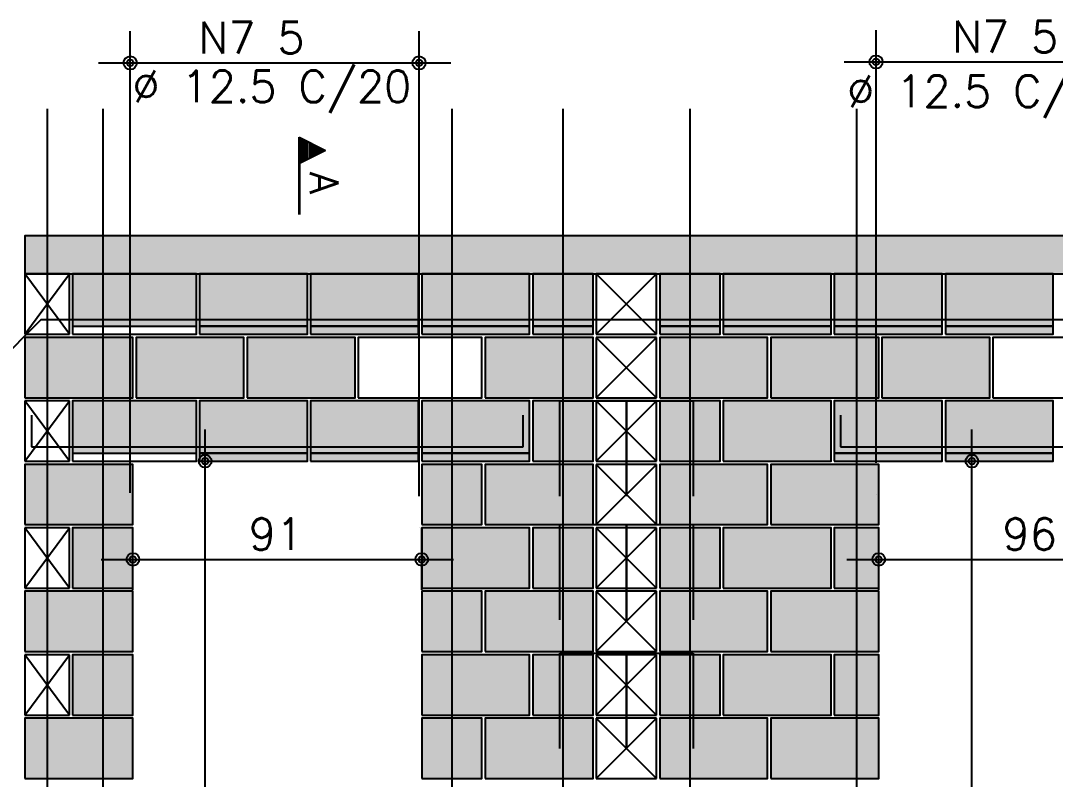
# Model space of a CAD drawing. Extents: x -2 to 121, y -2 to 61.
# Drawn here: x 39.86 to 46.38, y 12.69 to 17.47 of the extents above; entities that cross this region are included whole.
import ezdxf

# ---------------------------------------------------------------- set-up
doc = ezdxf.new("R2010")
doc.units = 0
doc.header["$MEASUREMENT"] = 0
for name, color, linetype in [('PENA_01', 1, 'CONTINUOUS'), ('PENA_02', 2, 'CONTINUOUS'), ('PENA_03', 3, 'CONTINUOUS'), ('PENA_05', 5, 'CONTINUOUS'), ('PENA_09', 254, 'CONTINUOUS'), ('PENA_11', 252, 'CONTINUOUS'), ('PENA_21', 100, 'CONTINUOUS'), ('PENA_23', 50, 'CONTINUOUS'), ('PENA_28', 135, 'CONTINUOUS')]:
    doc.layers.add(name, color=color, linetype=linetype)
doc.styles.get("Standard").update_dxf_attribs({"font": 'ROMANS.SHX'})

msp = doc.modelspace()

# ---------------------------------------------------------------- linework, layer by layer
at = {"layer": 'PENA_01', "linetype": 'Continuous'}
for p, q in [((45.255105, 14.685732), (45.255105, 17.411798)), ((40.555105, 14.495732), (40.555105, 17.405624)), ((42.375105, 14.475732), (42.375105, 17.405624)), ((40.355105, 17.205624), (42.575105, 17.205624)), ((45.055105, 17.211798), (47.375105, 17.211798)), ((40.191845, 15.545732), (40.971845, 15.545732)), ((40.991845, 15.545732), (41.671845, 15.545732)), ((41.691845, 15.545732), (42.371845, 15.545732)), ((42.391845, 15.545732), (43.071845, 15.545732)), ((43.091845, 15.545732), (43.471845, 15.545732)), ((43.891845, 15.545732), (44.271845, 15.545732)), ((44.291845, 15.545732), (44.971845, 15.545732)), ((44.991845, 15.545732), (45.671845, 15.545732)), ((45.691845, 15.545732), (46.371845, 15.545732)), ((41.02722, 10.075732), (41.02722, 14.895732)), ((45.859388, 10.075732), (45.859388, 14.895732)), ((40.191845, 14.745732), (40.971845, 14.745732)), ((40.991845, 14.745732), (41.671845, 14.745732)), ((41.691845, 14.745732), (42.371845, 14.745732)), ((42.391845, 14.745732), (43.071845, 14.745732)), ((44.991845, 14.745732), (45.671845, 14.745732)), ((45.691845, 14.745732), (46.371845, 14.745732)), ((41.171845, 14.695732), (41.22722, 14.695732)), ((45.871845, 14.695732), (46.059388, 14.695732)), ((40.571845, 13.885732), (40.571845, 14.276502)), ((42.391845, 13.885732), (42.391845, 14.276502)), ((45.271845, 13.885732), (45.271845, 14.276502)), ((40.371845, 14.076502), (42.591845, 14.076502)), ((45.071845, 14.076502), (47.391845, 14.076502))]:
    msp.add_line(p, q, dxfattribs=at)
at = {"layer": 'PENA_02', "linetype": 'Continuous'}
for p, q in [((40.171845, 15.875732), (39.891845, 15.875732)), ((39.891845, 15.875732), (39.891845, 15.495732)), ((40.171845, 15.495732), (40.171845, 15.875732)), ((43.871845, 15.875732), (43.491845, 15.875732)), ((43.491845, 15.875732), (43.491845, 15.495732)), ((43.871845, 15.495732), (43.871845, 15.875732)), ((39.891845, 15.495732), (40.171845, 15.495732)), ((43.491845, 15.495732), (43.871845, 15.495732)), ((43.871845, 15.475732), (43.491845, 15.475732)), ((43.491845, 15.475732), (43.491845, 15.095732)), ((43.871845, 15.095732), (43.871845, 15.475732)), ((40.171845, 15.075732), (39.891845, 15.075732)), ((39.891845, 15.075732), (39.891845, 14.695732)), ((40.171845, 14.695732), (40.171845, 15.075732)), ((43.491845, 15.095732), (43.871845, 15.095732)), ((43.871845, 15.075732), (43.491845, 15.075732)), ((43.491845, 15.075732), (43.491845, 14.695732)), ((43.871845, 14.695732), (43.871845, 15.075732)), ((39.891845, 14.695732), (40.171845, 14.695732)), ((43.491845, 14.695732), (43.871845, 14.695732)), ((43.871845, 14.675732), (43.491845, 14.675732)), ((43.491845, 14.675732), (43.491845, 14.295732)), ((43.871845, 14.295732), (43.871845, 14.675732)), ((43.491845, 14.295732), (43.871845, 14.295732)), ((40.171845, 14.275732), (39.891845, 14.275732)), ((39.891845, 14.275732), (39.891845, 13.895732)), ((40.171845, 13.895732), (40.171845, 14.275732)), ((43.871845, 14.275732), (43.491845, 14.275732)), ((43.491845, 14.275732), (43.491845, 13.895732)), ((43.871845, 13.895732), (43.871845, 14.275732)), ((39.891845, 13.895732), (40.171845, 13.895732)), ((43.491845, 13.895732), (43.871845, 13.895732)), ((43.871845, 13.875732), (43.491845, 13.875732)), ((43.491845, 13.875732), (43.491845, 13.495732)), ((43.871845, 13.495732), (43.871845, 13.875732)), ((40.171845, 13.475732), (39.891845, 13.475732)), ((39.891845, 13.475732), (39.891845, 13.095732)), ((40.171845, 13.095732), (40.171845, 13.475732)), ((43.491845, 13.495732), (43.871845, 13.495732)), ((43.871845, 13.475732), (43.491845, 13.475732)), ((43.491845, 13.475732), (43.491845, 13.095732)), ((43.871845, 13.095732), (43.871845, 13.475732)), ((39.891845, 13.095732), (40.171845, 13.095732)), ((43.491845, 13.095732), (43.871845, 13.095732)), ((43.871845, 13.075732), (43.491845, 13.075732)), ((43.491845, 13.075732), (43.491845, 12.695732)), ((43.871845, 12.695732), (43.871845, 13.075732)), ((43.491845, 12.695732), (43.871845, 12.695732))]:
    msp.add_line(p, q, dxfattribs=at)
for points in [[(39.891845, 15.875732), (47.471845, 15.875732), (47.471845, 16.115732), (39.891845, 16.115732), (39.891845, 15.875732)], [(40.191845, 15.495732), (40.971845, 15.495732), (40.971845, 15.875732), (40.191845, 15.875732), (40.191845, 15.495732)], [(40.991845, 15.495732), (41.671845, 15.495732), (41.671845, 15.875732), (40.991845, 15.875732), (40.991845, 15.495732)], [(41.691845, 15.495732), (42.371845, 15.495732), (42.371845, 15.875732), (41.691845, 15.875732), (41.691845, 15.495732)], [(42.391845, 15.495732), (43.071845, 15.495732), (43.071845, 15.875732), (42.391845, 15.875732), (42.391845, 15.495732)], [(43.091845, 15.495732), (43.471845, 15.495732), (43.471845, 15.875732), (43.091845, 15.875732), (43.091845, 15.495732)], [(43.891845, 15.495732), (44.271845, 15.495732), (44.271845, 15.875732), (43.891845, 15.875732), (43.891845, 15.495732)], [(44.291845, 15.495732), (44.971845, 15.495732), (44.971845, 15.875732), (44.291845, 15.875732), (44.291845, 15.495732)], [(44.991845, 15.495732), (45.671845, 15.495732), (45.671845, 15.875732), (44.991845, 15.875732), (44.991845, 15.495732)], [(45.691845, 15.495732), (46.371845, 15.495732), (46.371845, 15.875732), (45.691845, 15.875732), (45.691845, 15.495732)], [(39.891845, 15.095732), (40.571845, 15.095732), (40.571845, 15.475732), (39.891845, 15.475732), (39.891845, 15.095732)], [(40.591845, 15.095732), (41.271845, 15.095732), (41.271845, 15.475732), (40.591845, 15.475732), (40.591845, 15.095732)], [(41.291845, 15.095732), (41.971845, 15.095732), (41.971845, 15.475732), (41.291845, 15.475732), (41.291845, 15.095732)], [(41.991845, 15.095732), (42.771845, 15.095732), (42.771845, 15.475732), (41.991845, 15.475732), (41.991845, 15.095732)], [(42.791845, 15.095732), (43.471845, 15.095732), (43.471845, 15.475732), (42.791845, 15.475732), (42.791845, 15.095732)], [(43.891845, 15.095732), (44.571845, 15.095732), (44.571845, 15.475732), (43.891845, 15.475732), (43.891845, 15.095732)], [(44.591845, 15.095732), (45.271845, 15.095732), (45.271845, 15.475732), (44.591845, 15.475732), (44.591845, 15.095732)], [(45.291845, 15.095732), (45.971845, 15.095732), (45.971845, 15.475732), (45.291845, 15.475732), (45.291845, 15.095732)], [(45.991845, 15.095732), (46.771845, 15.095732), (46.771845, 15.475732), (45.991845, 15.475732), (45.991845, 15.095732)], [(40.191845, 14.695732), (40.971845, 14.695732), (40.971845, 15.075732), (40.191845, 15.075732), (40.191845, 14.695732)], [(40.991845, 14.695732), (41.671845, 14.695732), (41.671845, 15.075732), (40.991845, 15.075732), (40.991845, 14.695732)], [(41.691845, 14.695732), (42.371845, 14.695732), (42.371845, 15.075732), (41.691845, 15.075732), (41.691845, 14.695732)], [(42.391845, 14.695732), (43.071845, 14.695732), (43.071845, 15.075732), (42.391845, 15.075732), (42.391845, 14.695732)], [(43.091845, 14.695732), (43.471845, 14.695732), (43.471845, 15.075732), (43.091845, 15.075732), (43.091845, 14.695732)], [(43.891845, 14.695732), (44.271845, 14.695732), (44.271845, 15.075732), (43.891845, 15.075732), (43.891845, 14.695732)], [(44.291845, 14.695732), (44.971845, 14.695732), (44.971845, 15.075732), (44.291845, 15.075732), (44.291845, 14.695732)], [(44.991845, 14.695732), (45.671845, 14.695732), (45.671845, 15.075732), (44.991845, 15.075732), (44.991845, 14.695732)], [(45.691845, 14.695732), (46.371845, 14.695732), (46.371845, 15.075732), (45.691845, 15.075732), (45.691845, 14.695732)], [(39.891845, 14.295732), (40.571845, 14.295732), (40.571845, 14.675732), (39.891845, 14.675732), (39.891845, 14.295732)], [(42.391845, 14.295732), (42.771845, 14.295732), (42.771845, 14.675732), (42.391845, 14.675732), (42.391845, 14.295732)], [(42.791845, 14.295732), (43.471845, 14.295732), (43.471845, 14.675732), (42.791845, 14.675732), (42.791845, 14.295732)], [(43.891845, 14.295732), (44.571845, 14.295732), (44.571845, 14.675732), (43.891845, 14.675732), (43.891845, 14.295732)], [(44.591845, 14.295732), (45.271845, 14.295732), (45.271845, 14.675732), (44.591845, 14.675732), (44.591845, 14.295732)], [(40.191845, 13.895732), (40.571845, 13.895732), (40.571845, 14.275732), (40.191845, 14.275732), (40.191845, 13.895732)], [(42.391845, 13.895732), (43.071845, 13.895732), (43.071845, 14.275732), (42.391845, 14.275732), (42.391845, 13.895732)], [(43.091845, 13.895732), (43.471845, 13.895732), (43.471845, 14.275732), (43.091845, 14.275732), (43.091845, 13.895732)], [(43.891845, 13.895732), (44.271845, 13.895732), (44.271845, 14.275732), (43.891845, 14.275732), (43.891845, 13.895732)], [(44.291845, 13.895732), (44.971845, 13.895732), (44.971845, 14.275732), (44.291845, 14.275732), (44.291845, 13.895732)], [(44.991845, 13.895732), (45.271845, 13.895732), (45.271845, 14.275732), (44.991845, 14.275732), (44.991845, 13.895732)], [(39.891845, 13.495732), (40.571845, 13.495732), (40.571845, 13.875732), (39.891845, 13.875732), (39.891845, 13.495732)], [(42.391845, 13.495732), (42.771845, 13.495732), (42.771845, 13.875732), (42.391845, 13.875732), (42.391845, 13.495732)], [(42.791845, 13.495732), (43.471845, 13.495732), (43.471845, 13.875732), (42.791845, 13.875732), (42.791845, 13.495732)], [(43.891845, 13.495732), (44.571845, 13.495732), (44.571845, 13.875732), (43.891845, 13.875732), (43.891845, 13.495732)], [(44.591845, 13.495732), (45.271845, 13.495732), (45.271845, 13.875732), (44.591845, 13.875732), (44.591845, 13.495732)], [(40.191845, 13.095732), (40.571845, 13.095732), (40.571845, 13.475732), (40.191845, 13.475732), (40.191845, 13.095732)], [(42.391845, 13.095732), (43.071845, 13.095732), (43.071845, 13.475732), (42.391845, 13.475732), (42.391845, 13.095732)], [(43.091845, 13.095732), (43.471845, 13.095732), (43.471845, 13.475732), (43.091845, 13.475732), (43.091845, 13.095732)], [(43.891845, 13.095732), (44.271845, 13.095732), (44.271845, 13.475732), (43.891845, 13.475732), (43.891845, 13.095732)], [(44.291845, 13.095732), (44.971845, 13.095732), (44.971845, 13.475732), (44.291845, 13.475732), (44.291845, 13.095732)], [(44.991845, 13.095732), (45.271845, 13.095732), (45.271845, 13.475732), (44.991845, 13.475732), (44.991845, 13.095732)], [(39.891845, 12.695732), (40.571845, 12.695732), (40.571845, 13.075732), (39.891845, 13.075732), (39.891845, 12.695732)], [(42.391845, 12.695732), (42.771845, 12.695732), (42.771845, 13.075732), (42.391845, 13.075732), (42.391845, 12.695732)], [(42.791845, 12.695732), (43.471845, 12.695732), (43.471845, 13.075732), (42.791845, 13.075732), (42.791845, 12.695732)], [(43.891845, 12.695732), (44.571845, 12.695732), (44.571845, 13.075732), (43.891845, 13.075732), (43.891845, 12.695732)], [(44.591845, 12.695732), (45.271845, 12.695732), (45.271845, 13.075732), (44.591845, 13.075732), (44.591845, 12.695732)]]:
    msp.add_lwpolyline(points, dxfattribs=at)
for centre, radius in [((40.555105, 17.205624), 0.041625), ((40.555105, 17.205624), 0.02075), ((42.375105, 17.205624), 0.041625), ((42.375105, 17.205624), 0.02075), ((45.255105, 17.211798), 0.041625), ((45.255105, 17.211798), 0.02075), ((41.02722, 14.695732), 0.04), ((45.859388, 14.695732), 0.04), ((41.02722, 14.695732), 0.02), ((45.859388, 14.695732), 0.02), ((40.571845, 14.076502), 0.04), ((40.571845, 14.076502), 0.02), ((42.391845, 14.076502), 0.04), ((42.391845, 14.076502), 0.02), ((45.271845, 14.076502), 0.04), ((45.271845, 14.076502), 0.02)]:
    msp.add_circle(centre, radius, dxfattribs=at)
at = {"layer": 'PENA_03', "linetype": 'Continuous'}
for p, q in [((41.62009, 16.250839), (41.62009, 16.737221)), ((41.62009, 16.737221), (41.786023, 16.654255)), ((41.620785, 16.736093), (41.784462, 16.654255)), ((41.620786, 16.736093), (41.620786, 16.572416)), ((41.632854, 16.730839), (41.632854, 16.57767)), ((41.645618, 16.724457), (41.645618, 16.584052)), ((41.658382, 16.718075), (41.658382, 16.590434)), ((41.671146, 16.711693), (41.671146, 16.596816)), ((41.68391, 16.705311), (41.68391, 16.603198)), ((41.696674, 16.698929), (41.696674, 16.60958)), ((41.709438, 16.692547), (41.709438, 16.615962)), ((41.786023, 16.654255), (41.620785, 16.571636)), ((41.784462, 16.654255), (41.620786, 16.572416)), ((41.722202, 16.686165), (41.722202, 16.622344)), ((41.734966, 16.679783), (41.734966, 16.628726)), ((41.74773, 16.673401), (41.74773, 16.635108)), ((41.760495, 16.667019), (41.760495, 16.64149)), ((41.773259, 16.660637), (41.773259, 16.647873)), ((41.620786, 16.571636), (41.620786, 16.250839)), ((39.891845, 15.495732), (40.171845, 15.875732)), ((40.171845, 15.495732), (39.891845, 15.875732)), ((43.491845, 15.495732), (43.871845, 15.875732)), ((43.871845, 15.495732), (43.491845, 15.875732)), ((43.491845, 15.095732), (43.871845, 15.475732)), ((43.871845, 15.095732), (43.491845, 15.475732)), ((39.891845, 14.695732), (40.171845, 15.075732)), ((40.171845, 14.695732), (39.891845, 15.075732)), ((43.491845, 14.695732), (43.871845, 15.075732)), ((43.871845, 14.695732), (43.491845, 15.075732)), ((40.971845, 14.695732), (40.971845, 14.695732)), ((43.491845, 14.295732), (43.871845, 14.675732)), ((43.871845, 14.295732), (43.491845, 14.675732)), ((45.671845, 14.695732), (45.671845, 14.695732)), ((45.255105, 14.485732), (45.255105, 14.485732)), ((40.555105, 14.295732), (40.555105, 14.295732)), ((39.891845, 13.895732), (40.171845, 14.275732)), ((40.171845, 13.895732), (39.891845, 14.275732)), ((42.375105, 14.275732), (42.375105, 14.275732)), ((43.491845, 13.895732), (43.871845, 14.275732)), ((43.871845, 13.895732), (43.491845, 14.275732)), ((43.491845, 13.495732), (43.871845, 13.875732)), ((43.871845, 13.495732), (43.491845, 13.875732)), ((40.571845, 13.685732), (40.571845, 13.685732)), ((42.391845, 13.685732), (42.391845, 13.685732)), ((45.271845, 13.685732), (45.271845, 13.685732)), ((39.891845, 13.095732), (40.171845, 13.475732)), ((40.171845, 13.095732), (39.891845, 13.475732)), ((43.491845, 13.095732), (43.871845, 13.475732)), ((43.871845, 13.095732), (43.491845, 13.475732)), ((43.491845, 12.695732), (43.871845, 13.075732)), ((43.871845, 12.695732), (43.491845, 13.075732))]:
    msp.add_line(p, q, dxfattribs=at)
at = {"layer": 'PENA_05', "linetype": 'Continuous'}
for p, q in [((39.991845, 15.585732), (39.709002, 15.302889)), ((47.371845, 15.585732), (39.991845, 15.585732)), ((43.261845, 14.475732), (43.261845, 15.075732)), ((43.261845, 15.075732), (43.681845, 15.075732)), ((43.681845, 14.475732), (43.681845, 15.075732)), ((43.681845, 15.075732), (44.101845, 15.075732)), ((43.681845, 15.075732), (43.681845, 14.475732)), ((44.101845, 15.075732), (44.101845, 14.475732)), ((39.931845, 14.985732), (39.931845, 14.785732)), ((43.031845, 14.785732), (43.031845, 14.985732)), ((45.031845, 14.985732), (45.031845, 14.785732)), ((39.931845, 14.785732), (43.031845, 14.785732)), ((45.031845, 14.785732), (47.431845, 14.785732)), ((43.261845, 13.695732), (43.261845, 14.295732)), ((43.261845, 14.295732), (43.681845, 14.295732)), ((43.681845, 13.695732), (43.681845, 14.295732)), ((43.681845, 14.295732), (44.101845, 14.295732)), ((43.681845, 14.295732), (43.681845, 13.695732)), ((44.101845, 14.295732), (44.101845, 13.695732)), ((43.261845, 12.885732), (43.261845, 13.485732)), ((43.261845, 13.485732), (43.681845, 13.485732)), ((43.681845, 12.885732), (43.681845, 13.485732)), ((43.681845, 13.485732), (44.101845, 13.485732)), ((43.681845, 13.485732), (43.681845, 12.885732)), ((44.101845, 13.485732), (44.101845, 12.885732))]:
    msp.add_line(p, q, dxfattribs=at)
for points in [[(40.031845, 16.915732), (40.031845, 10.275732)], [(40.381845, 16.915732), (40.381845, 10.275732)], [(42.581845, 16.915732), (42.581845, 10.275732)], [(43.281845, 16.915732), (43.281845, 10.275732)], [(44.081845, 16.915732), (44.081845, 10.275732)], [(45.131845, 16.915732), (45.131845, 10.275732)]]:
    msp.add_lwpolyline(points, dxfattribs=at)
at = {"layer": 'PENA_09', "linetype": 'Continuous'}
for points in [[(40.191845, 15.545732), (40.971845, 15.545732), (40.971845, 15.875732), (40.191845, 15.875732), (40.191845, 15.545732)], [(40.991845, 15.545732), (41.671845, 15.545732), (41.671845, 15.875732), (40.991845, 15.875732), (40.991845, 15.545732)], [(41.691845, 15.545732), (42.371845, 15.545732), (42.371845, 15.875732), (41.691845, 15.875732), (41.691845, 15.545732)], [(42.391845, 15.545732), (43.071845, 15.545732), (43.071845, 15.875732), (42.391845, 15.875732), (42.391845, 15.545732)], [(43.091845, 15.545732), (43.471845, 15.545732), (43.471845, 15.875732), (43.091845, 15.875732), (43.091845, 15.545732)], [(43.891845, 15.545732), (44.271845, 15.545732), (44.271845, 15.875732), (43.891845, 15.875732), (43.891845, 15.545732)], [(44.291845, 15.545732), (44.971845, 15.545732), (44.971845, 15.875732), (44.291845, 15.875732), (44.291845, 15.545732)], [(44.991845, 15.545732), (45.671845, 15.545732), (45.671845, 15.875732), (44.991845, 15.875732), (44.991845, 15.545732)], [(45.691845, 15.545732), (46.371845, 15.545732), (46.371845, 15.875732), (45.691845, 15.875732), (45.691845, 15.545732)], [(40.191845, 14.745732), (40.971845, 14.745732), (40.971845, 15.075732), (40.191845, 15.075732), (40.191845, 14.745732)], [(40.991845, 14.745732), (41.671845, 14.745732), (41.671845, 15.075732), (40.991845, 15.075732), (40.991845, 14.745732)], [(41.691845, 14.745732), (42.371845, 14.745732), (42.371845, 15.075732), (41.691845, 15.075732), (41.691845, 14.745732)], [(42.391845, 14.745732), (43.071845, 14.745732), (43.071845, 15.075732), (42.391845, 15.075732), (42.391845, 14.745732)], [(44.991845, 14.745732), (45.671845, 14.745732), (45.671845, 15.075732), (44.991845, 15.075732), (44.991845, 14.745732)], [(45.691845, 14.745732), (46.371845, 14.745732), (46.371845, 15.075732), (45.691845, 15.075732), (45.691845, 14.745732)]]:
    msp.add_lwpolyline(points, dxfattribs=at)
for points in [[(40.191845, 15.545732), (40.971845, 15.545732), (40.971845, 15.875732)], [(40.191845, 15.545732), (40.971845, 15.875732), (40.191845, 15.875732)], [(40.191845, 15.545732), (40.191845, 15.875732), (40.191845, 15.545732)], [(40.991845, 15.545732), (41.671845, 15.545732), (41.671845, 15.875732)], [(40.991845, 15.545732), (41.671845, 15.875732), (40.991845, 15.875732)], [(40.991845, 15.545732), (40.991845, 15.875732), (40.991845, 15.545732)], [(41.691845, 15.545732), (42.371845, 15.545732), (42.371845, 15.875732)], [(41.691845, 15.545732), (42.371845, 15.875732), (41.691845, 15.875732)], [(41.691845, 15.545732), (41.691845, 15.875732), (41.691845, 15.545732)], [(42.391845, 15.545732), (43.071845, 15.545732), (43.071845, 15.875732)], [(42.391845, 15.545732), (43.071845, 15.875732), (42.391845, 15.875732)], [(42.391845, 15.545732), (42.391845, 15.875732), (42.391845, 15.545732)], [(43.091845, 15.545732), (43.471845, 15.545732), (43.471845, 15.875732)], [(43.091845, 15.545732), (43.471845, 15.875732), (43.091845, 15.875732)], [(43.091845, 15.545732), (43.091845, 15.875732), (43.091845, 15.545732)], [(43.891845, 15.545732), (44.271845, 15.545732), (44.271845, 15.875732)], [(43.891845, 15.545732), (44.271845, 15.875732), (43.891845, 15.875732)], [(43.891845, 15.545732), (43.891845, 15.875732), (43.891845, 15.545732)], [(44.291845, 15.545732), (44.971845, 15.545732), (44.971845, 15.875732)], [(44.291845, 15.545732), (44.971845, 15.875732), (44.291845, 15.875732)], [(44.291845, 15.545732), (44.291845, 15.875732), (44.291845, 15.545732)], [(44.991845, 15.545732), (45.671845, 15.545732), (45.671845, 15.875732)], [(44.991845, 15.545732), (45.671845, 15.875732), (44.991845, 15.875732)], [(44.991845, 15.545732), (44.991845, 15.875732), (44.991845, 15.545732)], [(45.691845, 15.545732), (46.371845, 15.545732), (46.371845, 15.875732)], [(45.691845, 15.545732), (46.371845, 15.875732), (45.691845, 15.875732)], [(45.691845, 15.545732), (45.691845, 15.875732), (45.691845, 15.545732)], [(40.191845, 14.745732), (40.971845, 14.745732), (40.971845, 15.075732)], [(40.191845, 14.745732), (40.971845, 15.075732), (40.191845, 15.075732)], [(40.191845, 14.745732), (40.191845, 15.075732), (40.191845, 14.745732)], [(40.991845, 14.745732), (41.671845, 14.745732), (41.671845, 15.075732)], [(40.991845, 14.745732), (41.671845, 15.075732), (40.991845, 15.075732)], [(40.991845, 14.745732), (40.991845, 15.075732), (40.991845, 14.745732)], [(41.691845, 14.745732), (42.371845, 14.745732), (42.371845, 15.075732)], [(41.691845, 14.745732), (42.371845, 15.075732), (41.691845, 15.075732)], [(41.691845, 14.745732), (41.691845, 15.075732), (41.691845, 14.745732)], [(42.391845, 14.745732), (43.071845, 14.745732), (43.071845, 15.075732)], [(42.391845, 14.745732), (43.071845, 15.075732), (42.391845, 15.075732)], [(42.391845, 14.745732), (42.391845, 15.075732), (42.391845, 14.745732)], [(44.991845, 14.745732), (45.671845, 14.745732), (45.671845, 15.075732)], [(44.991845, 14.745732), (45.671845, 15.075732), (44.991845, 15.075732)], [(44.991845, 14.745732), (44.991845, 15.075732), (44.991845, 14.745732)], [(45.691845, 14.745732), (46.371845, 14.745732), (46.371845, 15.075732)], [(45.691845, 14.745732), (46.371845, 15.075732), (45.691845, 15.075732)], [(45.691845, 14.745732), (45.691845, 15.075732), (45.691845, 14.745732)]]:
    msp.add_solid(points, dxfattribs=at)
at = {"layer": 'PENA_11', "linetype": 'Continuous'}
for points in [[(39.891845, 15.875732), (47.471845, 15.875732), (47.471845, 16.115732)], [(39.891845, 15.875732), (47.471845, 16.115732), (39.891845, 16.115732)], [(39.891845, 15.875732), (39.891845, 16.115732), (39.891845, 15.875732)]]:
    msp.add_solid(points, dxfattribs=at)
at = {"layer": 'PENA_21', "linetype": 'Continuous'}
for points in [[(40.991845, 15.495732), (41.671845, 15.495732), (41.671845, 15.545732), (40.991845, 15.545732), (40.991845, 15.495732)], [(41.691845, 15.495732), (42.371845, 15.495732), (42.371845, 15.545732), (41.691845, 15.545732), (41.691845, 15.495732)], [(42.391845, 15.495732), (43.071845, 15.495732), (43.071845, 15.545732), (42.391845, 15.545732), (42.391845, 15.495732)], [(44.291845, 15.495732), (44.971845, 15.495732), (44.971845, 15.545732), (44.291845, 15.545732), (44.291845, 15.495732)], [(44.991845, 15.495732), (45.671845, 15.495732), (45.671845, 15.545732), (44.991845, 15.545732), (44.991845, 15.495732)], [(45.691845, 15.495732), (46.371845, 15.495732), (46.371845, 15.545732), (45.691845, 15.545732), (45.691845, 15.495732)], [(39.891845, 15.095732), (40.571845, 15.095732), (40.571845, 15.475732), (39.891845, 15.475732), (39.891845, 15.095732)], [(40.591845, 15.095732), (41.271845, 15.095732), (41.271845, 15.475732), (40.591845, 15.475732), (40.591845, 15.095732)], [(41.291845, 15.095732), (41.971845, 15.095732), (41.971845, 15.475732), (41.291845, 15.475732), (41.291845, 15.095732)], [(42.791845, 15.095732), (43.471845, 15.095732), (43.471845, 15.475732), (42.791845, 15.475732), (42.791845, 15.095732)], [(43.891845, 15.095732), (44.571845, 15.095732), (44.571845, 15.475732), (43.891845, 15.475732), (43.891845, 15.095732)], [(44.591845, 15.095732), (45.271845, 15.095732), (45.271845, 15.475732), (44.591845, 15.475732), (44.591845, 15.095732)], [(45.291845, 15.095732), (45.971845, 15.095732), (45.971845, 15.475732), (45.291845, 15.475732), (45.291845, 15.095732)], [(44.291845, 14.695732), (44.971845, 14.695732), (44.971845, 15.075732), (44.291845, 15.075732), (44.291845, 14.695732)], [(40.991845, 14.695732), (41.671845, 14.695732), (41.671845, 14.745732), (40.991845, 14.745732), (40.991845, 14.695732)], [(41.691845, 14.695732), (42.371845, 14.695732), (42.371845, 14.745732), (41.691845, 14.745732), (41.691845, 14.695732)], [(42.391845, 14.695732), (43.071845, 14.695732), (43.071845, 14.745732), (42.391845, 14.745732), (42.391845, 14.695732)], [(44.991845, 14.695732), (45.671845, 14.695732), (45.671845, 14.745732), (44.991845, 14.745732), (44.991845, 14.695732)], [(45.691845, 14.695732), (46.371845, 14.695732), (46.371845, 14.745732), (45.691845, 14.745732), (45.691845, 14.695732)], [(39.891845, 14.295732), (40.571845, 14.295732), (40.571845, 14.675732), (39.891845, 14.675732), (39.891845, 14.295732)], [(42.791845, 14.295732), (43.471845, 14.295732), (43.471845, 14.675732), (42.791845, 14.675732), (42.791845, 14.295732)], [(43.891845, 14.295732), (44.571845, 14.295732), (44.571845, 14.675732), (43.891845, 14.675732), (43.891845, 14.295732)], [(44.591845, 14.295732), (45.271845, 14.295732), (45.271845, 14.675732), (44.591845, 14.675732), (44.591845, 14.295732)], [(42.391845, 13.895732), (43.071845, 13.895732), (43.071845, 14.275732), (42.391845, 14.275732), (42.391845, 13.895732)], [(44.291845, 13.895732), (44.971845, 13.895732), (44.971845, 14.275732), (44.291845, 14.275732), (44.291845, 13.895732)], [(39.891845, 13.495732), (40.571845, 13.495732), (40.571845, 13.875732), (39.891845, 13.875732), (39.891845, 13.495732)], [(42.791845, 13.495732), (43.471845, 13.495732), (43.471845, 13.875732), (42.791845, 13.875732), (42.791845, 13.495732)], [(43.891845, 13.495732), (44.571845, 13.495732), (44.571845, 13.875732), (43.891845, 13.875732), (43.891845, 13.495732)], [(44.591845, 13.495732), (45.271845, 13.495732), (45.271845, 13.875732), (44.591845, 13.875732), (44.591845, 13.495732)], [(42.391845, 13.095732), (43.071845, 13.095732), (43.071845, 13.475732), (42.391845, 13.475732), (42.391845, 13.095732)], [(44.291845, 13.095732), (44.971845, 13.095732), (44.971845, 13.475732), (44.291845, 13.475732), (44.291845, 13.095732)], [(39.891845, 12.695732), (40.571845, 12.695732), (40.571845, 13.075732), (39.891845, 13.075732), (39.891845, 12.695732)], [(42.791845, 12.695732), (43.471845, 12.695732), (43.471845, 13.075732), (42.791845, 13.075732), (42.791845, 12.695732)], [(43.891845, 12.695732), (44.571845, 12.695732), (44.571845, 13.075732), (43.891845, 13.075732), (43.891845, 12.695732)], [(44.591845, 12.695732), (45.271845, 12.695732), (45.271845, 13.075732), (44.591845, 13.075732), (44.591845, 12.695732)]]:
    msp.add_lwpolyline(points, dxfattribs=at)
for points in [[(40.991845, 15.495732), (41.671845, 15.495732), (41.671845, 15.545732)], [(40.991845, 15.495732), (41.671845, 15.545732), (40.991845, 15.545732)], [(40.991845, 15.495732), (40.991845, 15.545732), (40.991845, 15.495732)], [(41.691845, 15.495732), (42.371845, 15.495732), (42.371845, 15.545732)], [(41.691845, 15.495732), (42.371845, 15.545732), (41.691845, 15.545732)], [(41.691845, 15.495732), (41.691845, 15.545732), (41.691845, 15.495732)], [(42.391845, 15.495732), (43.071845, 15.495732), (43.071845, 15.545732)], [(42.391845, 15.495732), (43.071845, 15.545732), (42.391845, 15.545732)], [(42.391845, 15.495732), (42.391845, 15.545732), (42.391845, 15.495732)], [(44.291845, 15.495732), (44.971845, 15.495732), (44.971845, 15.545732)], [(44.291845, 15.495732), (44.971845, 15.545732), (44.291845, 15.545732)], [(44.291845, 15.495732), (44.291845, 15.545732), (44.291845, 15.495732)], [(44.991845, 15.495732), (45.671845, 15.495732), (45.671845, 15.545732)], [(44.991845, 15.495732), (45.671845, 15.545732), (44.991845, 15.545732)], [(44.991845, 15.495732), (44.991845, 15.545732), (44.991845, 15.495732)], [(45.691845, 15.495732), (46.371845, 15.495732), (46.371845, 15.545732)], [(45.691845, 15.495732), (46.371845, 15.545732), (45.691845, 15.545732)], [(45.691845, 15.495732), (45.691845, 15.545732), (45.691845, 15.495732)], [(39.891845, 15.095732), (40.571845, 15.095732), (40.571845, 15.475732)], [(39.891845, 15.095732), (40.571845, 15.475732), (39.891845, 15.475732)], [(39.891845, 15.095732), (39.891845, 15.475732), (39.891845, 15.095732)], [(40.591845, 15.095732), (41.271845, 15.095732), (41.271845, 15.475732)], [(40.591845, 15.095732), (41.271845, 15.475732), (40.591845, 15.475732)], [(40.591845, 15.095732), (40.591845, 15.475732), (40.591845, 15.095732)], [(41.291845, 15.095732), (41.971845, 15.095732), (41.971845, 15.475732)], [(41.291845, 15.095732), (41.971845, 15.475732), (41.291845, 15.475732)], [(41.291845, 15.095732), (41.291845, 15.475732), (41.291845, 15.095732)], [(42.791845, 15.095732), (43.471845, 15.095732), (43.471845, 15.475732)], [(42.791845, 15.095732), (43.471845, 15.475732), (42.791845, 15.475732)], [(42.791845, 15.095732), (42.791845, 15.475732), (42.791845, 15.095732)], [(43.891845, 15.095732), (44.571845, 15.095732), (44.571845, 15.475732)], [(43.891845, 15.095732), (44.571845, 15.475732), (43.891845, 15.475732)], [(43.891845, 15.095732), (43.891845, 15.475732), (43.891845, 15.095732)], [(44.591845, 15.095732), (45.271845, 15.095732), (45.271845, 15.475732)], [(44.591845, 15.095732), (45.271845, 15.475732), (44.591845, 15.475732)], [(44.591845, 15.095732), (44.591845, 15.475732), (44.591845, 15.095732)], [(45.291845, 15.095732), (45.971845, 15.095732), (45.971845, 15.475732)], [(45.291845, 15.095732), (45.971845, 15.475732), (45.291845, 15.475732)], [(45.291845, 15.095732), (45.291845, 15.475732), (45.291845, 15.095732)], [(44.291845, 14.695732), (44.971845, 14.695732), (44.971845, 15.075732)], [(44.291845, 14.695732), (44.971845, 15.075732), (44.291845, 15.075732)], [(44.291845, 14.695732), (44.291845, 15.075732), (44.291845, 14.695732)], [(40.991845, 14.695732), (41.671845, 14.695732), (41.671845, 14.745732)], [(40.991845, 14.695732), (41.671845, 14.745732), (40.991845, 14.745732)], [(40.991845, 14.695732), (40.991845, 14.745732), (40.991845, 14.695732)], [(41.691845, 14.695732), (42.371845, 14.695732), (42.371845, 14.745732)], [(41.691845, 14.695732), (42.371845, 14.745732), (41.691845, 14.745732)], [(41.691845, 14.695732), (41.691845, 14.745732), (41.691845, 14.695732)], [(42.391845, 14.695732), (43.071845, 14.695732), (43.071845, 14.745732)], [(42.391845, 14.695732), (43.071845, 14.745732), (42.391845, 14.745732)], [(42.391845, 14.695732), (42.391845, 14.745732), (42.391845, 14.695732)], [(44.991845, 14.695732), (45.671845, 14.695732), (45.671845, 14.745732)], [(44.991845, 14.695732), (45.671845, 14.745732), (44.991845, 14.745732)], [(44.991845, 14.695732), (44.991845, 14.745732), (44.991845, 14.695732)], [(45.691845, 14.695732), (46.371845, 14.695732), (46.371845, 14.745732)], [(45.691845, 14.695732), (46.371845, 14.745732), (45.691845, 14.745732)], [(45.691845, 14.695732), (45.691845, 14.745732), (45.691845, 14.695732)], [(39.891845, 14.295732), (40.571845, 14.295732), (40.571845, 14.675732)], [(39.891845, 14.295732), (40.571845, 14.675732), (39.891845, 14.675732)], [(39.891845, 14.295732), (39.891845, 14.675732), (39.891845, 14.295732)], [(42.791845, 14.295732), (43.471845, 14.295732), (43.471845, 14.675732)], [(42.791845, 14.295732), (43.471845, 14.675732), (42.791845, 14.675732)], [(42.791845, 14.295732), (42.791845, 14.675732), (42.791845, 14.295732)], [(43.891845, 14.295732), (44.571845, 14.295732), (44.571845, 14.675732)], [(43.891845, 14.295732), (44.571845, 14.675732), (43.891845, 14.675732)], [(43.891845, 14.295732), (43.891845, 14.675732), (43.891845, 14.295732)], [(44.591845, 14.295732), (45.271845, 14.295732), (45.271845, 14.675732)], [(44.591845, 14.295732), (45.271845, 14.675732), (44.591845, 14.675732)], [(44.591845, 14.295732), (44.591845, 14.675732), (44.591845, 14.295732)], [(42.391845, 13.895732), (43.071845, 13.895732), (43.071845, 14.275732)], [(42.391845, 13.895732), (43.071845, 14.275732), (42.391845, 14.275732)], [(42.391845, 13.895732), (42.391845, 14.275732), (42.391845, 13.895732)], [(44.291845, 13.895732), (44.971845, 13.895732), (44.971845, 14.275732)], [(44.291845, 13.895732), (44.971845, 14.275732), (44.291845, 14.275732)], [(44.291845, 13.895732), (44.291845, 14.275732), (44.291845, 13.895732)], [(39.891845, 13.495732), (40.571845, 13.495732), (40.571845, 13.875732)], [(39.891845, 13.495732), (40.571845, 13.875732), (39.891845, 13.875732)], [(39.891845, 13.495732), (39.891845, 13.875732), (39.891845, 13.495732)], [(42.791845, 13.495732), (43.471845, 13.495732), (43.471845, 13.875732)], [(42.791845, 13.495732), (43.471845, 13.875732), (42.791845, 13.875732)], [(42.791845, 13.495732), (42.791845, 13.875732), (42.791845, 13.495732)], [(43.891845, 13.495732), (44.571845, 13.495732), (44.571845, 13.875732)], [(43.891845, 13.495732), (44.571845, 13.875732), (43.891845, 13.875732)], [(43.891845, 13.495732), (43.891845, 13.875732), (43.891845, 13.495732)], [(44.591845, 13.495732), (45.271845, 13.495732), (45.271845, 13.875732)], [(44.591845, 13.495732), (45.271845, 13.875732), (44.591845, 13.875732)], [(44.591845, 13.495732), (44.591845, 13.875732), (44.591845, 13.495732)], [(42.391845, 13.095732), (43.071845, 13.095732), (43.071845, 13.475732)], [(42.391845, 13.095732), (43.071845, 13.475732), (42.391845, 13.475732)], [(42.391845, 13.095732), (42.391845, 13.475732), (42.391845, 13.095732)], [(44.291845, 13.095732), (44.971845, 13.095732), (44.971845, 13.475732)], [(44.291845, 13.095732), (44.971845, 13.475732), (44.291845, 13.475732)], [(44.291845, 13.095732), (44.291845, 13.475732), (44.291845, 13.095732)], [(39.891845, 12.695732), (40.571845, 12.695732), (40.571845, 13.075732)], [(39.891845, 12.695732), (40.571845, 13.075732), (39.891845, 13.075732)], [(39.891845, 12.695732), (39.891845, 13.075732), (39.891845, 12.695732)], [(42.791845, 12.695732), (43.471845, 12.695732), (43.471845, 13.075732)], [(42.791845, 12.695732), (43.471845, 13.075732), (42.791845, 13.075732)], [(42.791845, 12.695732), (42.791845, 13.075732), (42.791845, 12.695732)], [(43.891845, 12.695732), (44.571845, 12.695732), (44.571845, 13.075732)], [(43.891845, 12.695732), (44.571845, 13.075732), (43.891845, 13.075732)], [(43.891845, 12.695732), (43.891845, 13.075732), (43.891845, 12.695732)], [(44.591845, 12.695732), (45.271845, 12.695732), (45.271845, 13.075732)], [(44.591845, 12.695732), (45.271845, 13.075732), (44.591845, 13.075732)], [(44.591845, 12.695732), (44.591845, 13.075732), (44.591845, 12.695732)]]:
    msp.add_solid(points, dxfattribs=at)
at = {"layer": 'PENA_23', "linetype": 'Continuous'}
for points in [[(43.091845, 15.495732), (43.471845, 15.495732), (43.471845, 15.545732), (43.091845, 15.545732), (43.091845, 15.495732)], [(43.891845, 15.495732), (44.271845, 15.495732), (44.271845, 15.545732), (43.891845, 15.545732), (43.891845, 15.495732)], [(43.091845, 14.695732), (43.471845, 14.695732), (43.471845, 15.075732), (43.091845, 15.075732), (43.091845, 14.695732)], [(43.891845, 14.695732), (44.271845, 14.695732), (44.271845, 15.075732), (43.891845, 15.075732), (43.891845, 14.695732)], [(42.391845, 14.295732), (42.771845, 14.295732), (42.771845, 14.675732), (42.391845, 14.675732), (42.391845, 14.295732)], [(40.191845, 13.895732), (40.571845, 13.895732), (40.571845, 14.275732), (40.191845, 14.275732), (40.191845, 13.895732)], [(43.091845, 13.895732), (43.471845, 13.895732), (43.471845, 14.275732), (43.091845, 14.275732), (43.091845, 13.895732)], [(43.891845, 13.895732), (44.271845, 13.895732), (44.271845, 14.275732), (43.891845, 14.275732), (43.891845, 13.895732)], [(42.391845, 13.495732), (42.771845, 13.495732), (42.771845, 13.875732), (42.391845, 13.875732), (42.391845, 13.495732)], [(40.191845, 13.095732), (40.571845, 13.095732), (40.571845, 13.475732), (40.191845, 13.475732), (40.191845, 13.095732)], [(43.091845, 13.095732), (43.471845, 13.095732), (43.471845, 13.475732), (43.091845, 13.475732), (43.091845, 13.095732)], [(43.891845, 13.095732), (44.271845, 13.095732), (44.271845, 13.475732), (43.891845, 13.475732), (43.891845, 13.095732)], [(42.391845, 12.695732), (42.771845, 12.695732), (42.771845, 13.075732), (42.391845, 13.075732), (42.391845, 12.695732)]]:
    msp.add_lwpolyline(points, dxfattribs=at)
for points in [[(43.091845, 15.495732), (43.471845, 15.495732), (43.471845, 15.545732)], [(43.091845, 15.495732), (43.471845, 15.545732), (43.091845, 15.545732)], [(43.091845, 15.495732), (43.091845, 15.545732), (43.091845, 15.495732)], [(43.891845, 15.495732), (44.271845, 15.495732), (44.271845, 15.545732)], [(43.891845, 15.495732), (44.271845, 15.545732), (43.891845, 15.545732)], [(43.891845, 15.495732), (43.891845, 15.545732), (43.891845, 15.495732)], [(43.091845, 14.695732), (43.471845, 14.695732), (43.471845, 15.075732)], [(43.091845, 14.695732), (43.471845, 15.075732), (43.091845, 15.075732)], [(43.091845, 14.695732), (43.091845, 15.075732), (43.091845, 14.695732)], [(43.891845, 14.695732), (44.271845, 14.695732), (44.271845, 15.075732)], [(43.891845, 14.695732), (44.271845, 15.075732), (43.891845, 15.075732)], [(43.891845, 14.695732), (43.891845, 15.075732), (43.891845, 14.695732)], [(42.391845, 14.295732), (42.771845, 14.295732), (42.771845, 14.675732)], [(42.391845, 14.295732), (42.771845, 14.675732), (42.391845, 14.675732)], [(42.391845, 14.295732), (42.391845, 14.675732), (42.391845, 14.295732)], [(40.191845, 13.895732), (40.571845, 13.895732), (40.571845, 14.275732)], [(40.191845, 13.895732), (40.571845, 14.275732), (40.191845, 14.275732)], [(40.191845, 13.895732), (40.191845, 14.275732), (40.191845, 13.895732)], [(43.091845, 13.895732), (43.471845, 13.895732), (43.471845, 14.275732)], [(43.091845, 13.895732), (43.471845, 14.275732), (43.091845, 14.275732)], [(43.091845, 13.895732), (43.091845, 14.275732), (43.091845, 13.895732)], [(43.891845, 13.895732), (44.271845, 13.895732), (44.271845, 14.275732)], [(43.891845, 13.895732), (44.271845, 14.275732), (43.891845, 14.275732)], [(43.891845, 13.895732), (43.891845, 14.275732), (43.891845, 13.895732)], [(42.391845, 13.495732), (42.771845, 13.495732), (42.771845, 13.875732)], [(42.391845, 13.495732), (42.771845, 13.875732), (42.391845, 13.875732)], [(42.391845, 13.495732), (42.391845, 13.875732), (42.391845, 13.495732)], [(40.191845, 13.095732), (40.571845, 13.095732), (40.571845, 13.475732)], [(40.191845, 13.095732), (40.571845, 13.475732), (40.191845, 13.475732)], [(40.191845, 13.095732), (40.191845, 13.475732), (40.191845, 13.095732)], [(43.091845, 13.095732), (43.471845, 13.095732), (43.471845, 13.475732)], [(43.091845, 13.095732), (43.471845, 13.475732), (43.091845, 13.475732)], [(43.091845, 13.095732), (43.091845, 13.475732), (43.091845, 13.095732)], [(43.891845, 13.095732), (44.271845, 13.095732), (44.271845, 13.475732)], [(43.891845, 13.095732), (44.271845, 13.475732), (43.891845, 13.475732)], [(43.891845, 13.095732), (43.891845, 13.475732), (43.891845, 13.095732)], [(42.391845, 12.695732), (42.771845, 12.695732), (42.771845, 13.075732)], [(42.391845, 12.695732), (42.771845, 13.075732), (42.391845, 13.075732)], [(42.391845, 12.695732), (42.391845, 13.075732), (42.391845, 12.695732)]]:
    msp.add_solid(points, dxfattribs=at)
at = {"layer": 'PENA_28', "linetype": 'Continuous'}
for points in [[(44.991845, 13.895732), (45.271845, 13.895732), (45.271845, 14.275732), (44.991845, 14.275732), (44.991845, 13.895732)], [(44.991845, 13.095732), (45.271845, 13.095732), (45.271845, 13.475732), (44.991845, 13.475732), (44.991845, 13.095732)]]:
    msp.add_lwpolyline(points, dxfattribs=at)
for points in [[(44.991845, 13.895732), (45.271845, 13.895732), (45.271845, 14.275732)], [(44.991845, 13.895732), (45.271845, 14.275732), (44.991845, 14.275732)], [(44.991845, 13.895732), (44.991845, 14.275732), (44.991845, 13.895732)], [(44.991845, 13.095732), (45.271845, 13.095732), (45.271845, 13.475732)], [(44.991845, 13.095732), (45.271845, 13.475732), (44.991845, 13.475732)], [(44.991845, 13.095732), (44.991845, 13.475732), (44.991845, 13.095732)]]:
    msp.add_solid(points, dxfattribs=at)

# ---------------------------------------------------------------- texts
at = {"layer": 'PENA_03', "linetype": 'Continuous'}
for s, p in [('N7 5', (40.985105, 17.265624)), ('N7 5', (45.735105, 17.271798)), ('%%c 12.5 C/20', (40.569444, 16.957548)), ('%%c 12.5 C/20', (45.073232, 16.927139)), ('91', (41.301845, 14.136502)), ('96', (46.051845, 14.136502))]:
    msp.add_text(s, height=0.2, dxfattribs=at).set_placement(p)
msp.add_text('A', height=0.18, rotation=270, dxfattribs=at).set_placement((41.687119, 16.518822))

doc.saveas('drawing.dxf')
